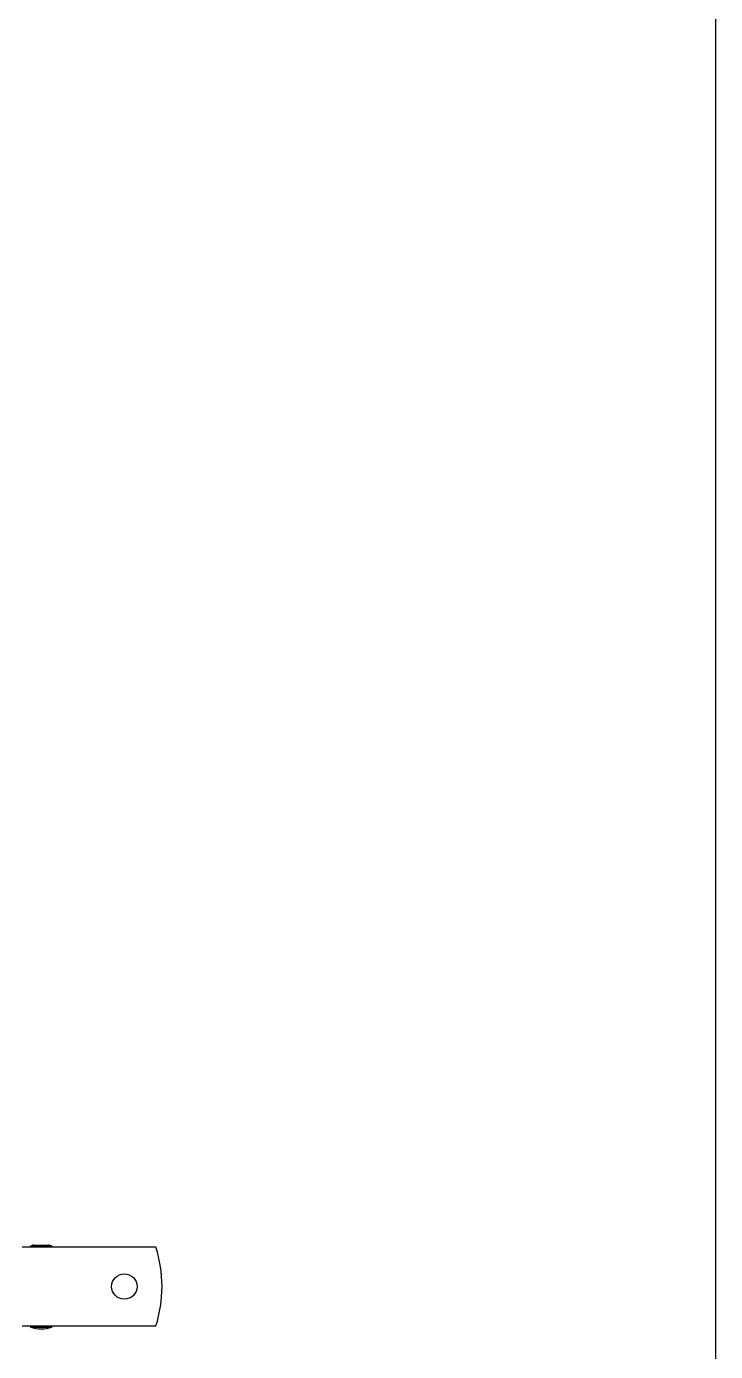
# Model space of a CAD drawing. Extents: x 1680110 to 2699828, y 269661 to 891349.
# Drawn here: x 2399860 to 2401937, y 705836 to 709830 of the extents above; entities that cross this region are included whole.
import ezdxf

# ---------------------------------------------------------------- set-up
doc = ezdxf.new("R2010")
doc.units = 0
doc.header["$LTSCALE"] = 1000
doc.header["$MEASUREMENT"] = 0
doc.layers.add('02___PRT_ALL_AXES', color=7, linetype='Continuous')
doc.layers.add('11122', color=7, linetype='Continuous')

msp = doc.modelspace()

# ---------------------------------------------------------------- linework, layer by layer
at = {"color": 0, "linetype": 'Continuous'}
for p, q in [((2400250.5, 706150.6), (2399847.7, 706150.6)), ((2399872.8, 706154.2), (2399872.8, 706150.6)), ((2399936.6, 706154.2), (2399936.6, 706150.6)), ((2399847.7, 705913.7), (2400250.5, 705913.7)), ((2399872.8, 705913.7), (2399872.8, 705910)), ((2399936.6, 705913.7), (2399936.6, 705910))]:
    msp.add_line(p, q, dxfattribs=at)
msp.add_arc((2399874, 706032.1), 394.7, 342.5364, 17.4636, dxfattribs=at)
at = {"layer": '02___PRT_ALL_AXES', "color": 0, "linetype": 'Continuous'}
for p, q in [((2399881.9, 706157.1), (2399872.8, 706154.2)), ((2399872.8, 706154.2), (2399936.6, 706154.2)), ((2399872.8, 706154.2), (2399872.8, 706150.6)), ((2399881.9, 706157.1), (2399927.4, 706157.1)), ((2399927.4, 706157.1), (2399936.6, 706154.2)), ((2399936.6, 706154.2), (2399936.6, 706150.6)), ((2399872.8, 705913.7), (2399872.8, 705910)), ((2399872.8, 705910), (2399936.6, 705910)), ((2399936.6, 705913.7), (2399936.6, 705910))]:
    msp.add_line(p, q, dxfattribs=at)
msp.add_circle((2400155.2, 706032.1), 38.3, dxfattribs=at)
for centre, start, end in [((2399904.7, 706068.9), 104.4775, 110.4873), ((2399904.7, 706068.9), 69.5127, 75.5225), ((2399904.7, 705995.4), 249.5127, 290.4873)]:
    msp.add_arc(centre, 91.1, start, end, dxfattribs=at)
at = {"layer": '11122'}
msp.add_lwpolyline([(2389560.7, 715237.1), (2401936.9, 715237.1), (2401936.9, 703033.7), (2389560.7, 703033.7)], close=True, dxfattribs=at)

doc.saveas('drawing.dxf')
